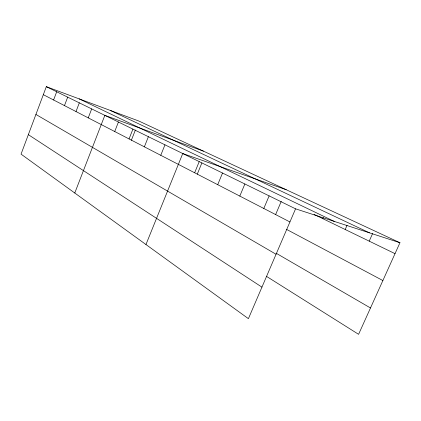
<?xml version="1.0" encoding="UTF-8"?>
<svg xmlns="http://www.w3.org/2000/svg" width="421" height="421" viewBox="0 0 421 421"><rect width="100%" height="100%" fill="white"/><g stroke="black" fill="none" stroke-linecap="round" stroke-linejoin="round"><path stroke-width="0.63" d="M399.95 242.738L138.919 121.059L46.315 86.679L21.05 154.139L248.406 318.665L295.568 208.832L399.95 242.738L358.592 334.321L266.472 276.35M53.599 99.987L56.698 91.767M64.476 105.603L67.681 97.151M76.006 111.549L79.322 102.856M88.242 117.869L91.683 108.913M74.77 193.013L104.834 115.359L203.475 151.155M114.717 131.531L118.427 122.022M129.058 138.93L132.915 129.121M131.331 140.325L135.399 130.005M144.371 146.834L148.392 136.704M160.769 155.296L164.958 144.824M145.961 244.533L182.746 153.539L286.212 189.718M194.755 172.531L199.196 161.648M197.291 174.147L201.88 162.916M217.715 184.687L222.525 173.036M239.807 196.091L244.869 183.988M263.799 208.469L269.13 195.876M275.576 214.678L281.228 201.417M322.812 218.657L323.317 217.494M345.204 229.513L347.057 225.314M369.217 241.149L372.611 233.534M110.576 110.539L369.496 232.85M79.174 98.877L334.258 221.399M314.087 214.431L395.024 253.653M46.315 86.679L295.568 208.832M43.316 94.683L289.932 221.956M286.622 229.419L382.878 280.544M276.35 253.337L370.491 307.972M35.917 114.444L276.06 254.263M28.344 134.662L261.941 287.138"/></g></svg>
